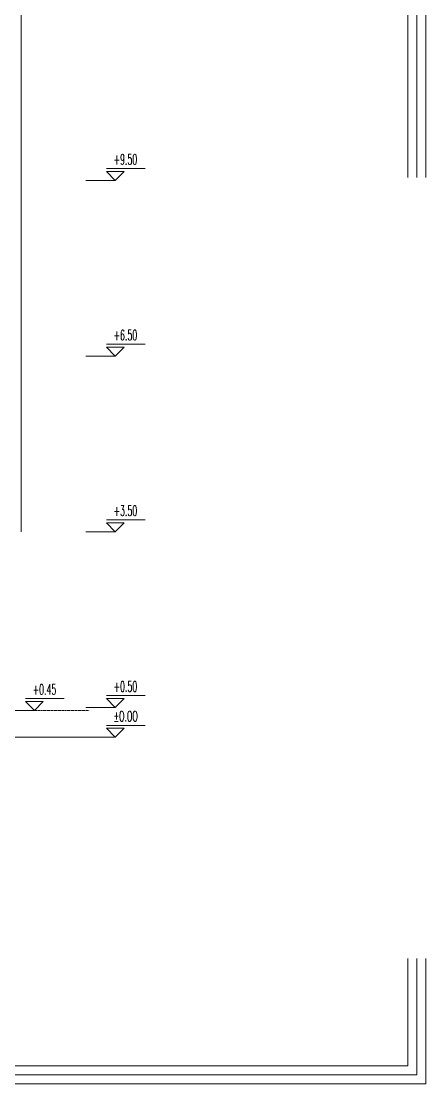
# Model space of a CAD drawing. Header units: millimetres. Extents: x -16104 to 67872, y -88009 to 12107.
# Drawn here: x 45576 to 46255, y 8729 to 10513 of the extents above; entities that cross this region are included whole.
import ezdxf

# ---------------------------------------------------------------- set-up
doc = ezdxf.new("R2010")
doc.units = ezdxf.units.MM
doc.linetypes.add('ACAD_ISO07W100', pattern=[3, 0, -3])
doc.layers.add('c05', color=32, linetype='Continuous', lineweight=13)
doc.layers.add('TARAMA', color=8, linetype='Continuous', lineweight=15)
doc.styles.add('OLCU', font='simplex.shx', dxfattribs={"width": 0.6, "height": 1400})

msp = doc.modelspace()

# ---------------------------------------------------------------- linework, layer by layer
at = {"layer": 'c05'}
for points in [[(46255.1, 8939.6), (46255.1, 8729.3), (42724.8, 8729.3), (42724.8, 12107.1), (46255.1, 12107.1), (46255.1, 10251)], [(46255.1, 8939.6), (46255.1, 8729.3), (42724.8, 8729.3), (42724.8, 12107.1), (46255.1, 12107.1), (46255.1, 10251)], [(46240.1, 8939.6), (46240.1, 8744.3), (42739.8, 8744.3), (42739.8, 12092.1), (46240.1, 12092.1), (46240.1, 10251)], [(46225.1, 8939.6), (46225.1, 8759.3), (42754.8, 8759.3), (42754.8, 12077.1), (46225.1, 12077.1), (46225.1, 10251)]]:
    msp.add_lwpolyline(points, dxfattribs=at)
at = {"layer": 'TARAMA'}
for p, q in [((45575.9, 10541.1), (45575.9, 10246.1)), ((45575.9, 10246.1), (45575.9, 9951.1)), ((45575.9, 9951.1), (45575.9, 9656.1)), ((45405.9, 9311.1), (45691.4, 9311.1))]:
    msp.add_line(p, q, dxfattribs=at)
at = {"layer": 'TARAMA', "ltscale": 0.01}
for p, q in [((45718.9, 10266.1), (45783.9, 10266.1)), ((45733.9, 10246.1), (45718.9, 10261.1)), ((45718.9, 10261.1), (45748.9, 10261.1)), ((45733.9, 10246.1), (45748.9, 10261.1)), ((45733.9, 10246.1), (45684.5, 10246.1)), ((45718.9, 9971.1), (45783.9, 9971.1)), ((45733.9, 9951.1), (45718.9, 9966.1)), ((45718.9, 9966.1), (45748.9, 9966.1)), ((45733.9, 9951.1), (45748.9, 9966.1)), ((45733.9, 9951.1), (45684.5, 9951.1)), ((45718.9, 9676.1), (45783.9, 9676.1)), ((45733.9, 9656.1), (45718.9, 9671.1)), ((45718.9, 9671.1), (45748.9, 9671.1)), ((45733.9, 9656.1), (45748.9, 9671.1)), ((45733.9, 9656.1), (45684.5, 9656.1)), ((45583, 9376.1), (45648, 9376.1)), ((45598, 9356.1), (45583, 9371.1)), ((45583, 9371.1), (45613, 9371.1)), ((45598, 9356.1), (45613, 9371.1)), ((45718.9, 9381.1), (45783.9, 9381.1)), ((45733.9, 9361.1), (45718.9, 9376.1)), ((45718.9, 9376.1), (45748.9, 9376.1)), ((45733.9, 9361.1), (45748.9, 9376.1)), ((45598, 9356.1), (45548.7, 9356.1)), ((45733.9, 9361.1), (45684.5, 9361.1)), ((45718.9, 9331.1), (45783.9, 9331.1)), ((45733.9, 9311.1), (45718.9, 9326.1)), ((45718.9, 9326.1), (45748.9, 9326.1)), ((45733.9, 9311.1), (45748.9, 9326.1)), ((45733.9, 9311.1), (45684.5, 9311.1))]:
    msp.add_line(p, q, dxfattribs=at)
at = {"layer": 'TARAMA', "linetype": 'ACAD_ISO07W100'}
msp.add_line((45405.9, 9356.1), (45691.4, 9356.1), dxfattribs=at)

# ---------------------------------------------------------------- texts
at = {"layer": 'TARAMA', "ltscale": 0.01, "style": 'OLCU', "width": 0.55}
for s, p in [('+9.50', (45731.1, 10272.6)), ('+6.50', (45731.1, 9977.6)), ('+3.50', (45731.1, 9682.6)), ('+0.50', (45731.1, 9387.6)), ('+0.45', (45595.2, 9382.6)), ('%%PO.OO', (45731.1, 9337.6))]:
    msp.add_text(s, height=17.5, dxfattribs=at).set_placement(p)

doc.saveas('drawing.dxf')
